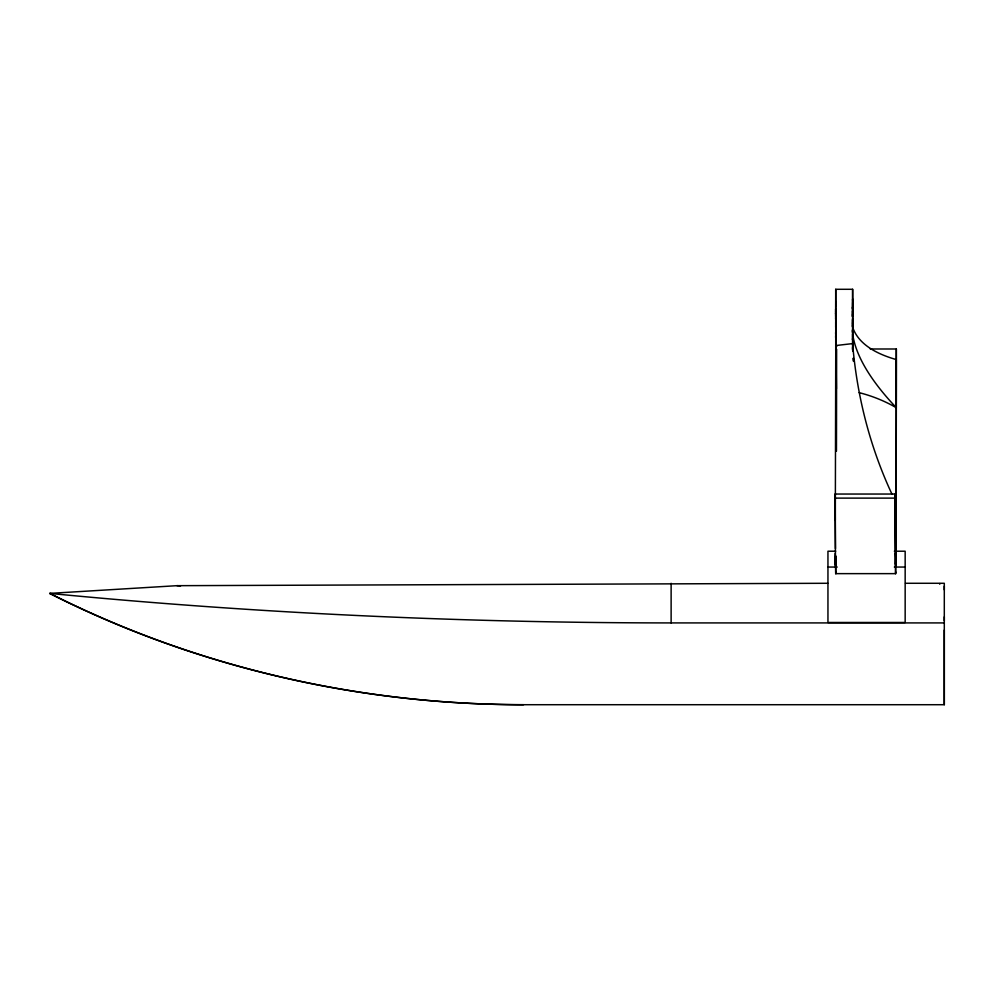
<?xml version="1.0" encoding="UTF-8"?>
<svg xmlns="http://www.w3.org/2000/svg" width="994" height="994" viewBox="0 0 994 994"><rect width="100%" height="100%" fill="white"/><g stroke="black" fill="none" stroke-linecap="round" stroke-linejoin="round"><path stroke-width="1.49" d="M835.184 565.511L835.184 556.429M835.643 311.718L835.718 289.291L852.628 289.291L852.728 319.993M835.805 327.424L835.706 337.736L835.693 335.897M835.768 324.988C835.619 331.126 835.842 322.963 835.743 320.64M835.643 319.012L835.681 309.146L835.681 310.29M835.78 327.573L835.706 318.279M835.743 316.664L835.681 310.911M835.954 565.188L835.966 562.306L835.966 563.499M836.401 388.766L836.439 348.993A246.611 0.708 -90 0 1 836.352 451.338A243.816 0.696 90 0 0 836.401 388.766L835.805 330.952M852.604 313.172L852.591 316.788L852.579 314.303M852.554 311.718L852.628 289.291M852.628 337.177L852.604 334.059M852.666 318.627L852.69 345.552M852.666 326.703L852.579 310.563M895.892 553.571L895.88 546.327A243.816 0.696 -90 0 0 896.277 407.664L896.315 359.579A795.026 165.265 -20.8 0 1 852.715 327.424M827.89 583.279L176.969 585.677L49.7 593.393A953.818 842.452 0 0 0 523.552 704.709L944.3 704.709L944.3 630.072M944.3 620.79L944.3 616.876M944.3 589.827L944.3 586.137M835.457 548.638A243.816 0.696 90 0 1 835.308 519.912L835.792 334.469M835.693 333.81L835.706 332.282L835.706 334.121M835.706 316.34L835.718 311.768L835.73 350.36L835.768 345.552L852.591 343.601A795.026 576.085 -30.5 0 0 891.929 494.093M835.681 313.011L835.668 313.98M835.768 328.244L835.768 329.772L835.755 327.933M852.653 324.305C852.566 332.568 852.79 318.018 852.616 324.032M852.579 309.382L852.666 298.995L852.653 300.449M852.604 332.841L852.616 330.095L852.628 332.269M852.616 316.34L852.641 311.768L852.653 316.664M852.69 328.654L852.69 331.872L852.666 329.2M896.016 529.566L895.83 556.541M895.805 563.635L895.631 573.637L835.743 573.637A246.611 0.708 -90 0 1 835.208 498.118L835.221 494.043L895.109 494.043A243.816 0.696 90 0 0 895.246 530.908A243.816 0.696 -90 0 0 895.793 556.888L895.395 564.132M835.743 302.027C835.755 299.144 835.755 309.569 835.743 305.332M835.134 562.505L835.134 564.095L835.184 553.397M852.678 323.336L852.616 320.292M852.628 338.246L852.616 339.911L852.604 338.706M895.631 573.637A246.611 0.708 90 0 1 895.097 498.118L895.109 494.043M896.004 534.735L896.054 523.291A246.611 0.708 90 0 0 896.339 348.993L870.235 348.993M895.855 552.142L895.892 546.638M852.666 308.165L852.666 308.823L852.678 302.623M852.591 307.593L852.591 306.947L852.604 309.445M852.641 350.36L852.678 346.633A675.373 606.775 -45.4 0 0 852.877 350.981M895.805 564.145L895.482 553.397M835.917 563.635L835.768 572.755M895.818 557.758L895.756 561.858M895.693 572.022L895.656 572.755M896.339 348.993L896.315 349.751A243.816 0.696 90 0 1 896.277 407.664A141.521 134.153 -0.5 0 0 859.151 392.655M835.743 573.637L835.792 572.022M835.208 498.118L895.097 498.118M835.681 551.21L827.952 551.21L827.952 622.48L905.161 622.48L905.161 551.21L894.351 551.21M827.952 567.052L837.221 567.052M894.351 567.052L905.161 567.052M905.497 583.279L944.3 583.279L944.3 704.709M523.552 704.709A950.786 836.712 0 0 1 49.7 593.393A2087.686 651.244 0 0 0 671.124 622.915L944.3 622.915M176.969 585.677L180.585 585.888M835.681 345.614L837.221 345.8M835.718 289.291L835.805 312.663M835.146 562.194L835.146 563.673M852.616 349.416L852.604 337.749M895.246 530.908L895.134 500.814M835.706 322.255L835.718 326.541M835.308 519.912L835.221 494.043M852.69 324.889L852.579 338.084M852.604 310.625L852.579 313.11M852.554 319.012L852.554 326.256M835.668 312.824L835.668 313.458M835.768 325.523L835.768 326.156M836.004 556.081L836.016 565.176M835.755 303.145L835.73 304.673M835.755 348.037L835.842 451.003M835.917 565.586L835.904 556.888A243.816 0.696 -90 0 1 835.619 563.809L835.569 560.33A243.816 0.696 90 0 1 835.532 556.677M939.752 583.565L939.752 584.211M852.69 326.107L852.666 327.983M671.124 583.292L671.124 622.915M896.277 407.664A675.373 175.516 19.1 0 1 852.715 334.469M852.753 350.658A675.373 518.508 29.3 0 1 852.604 347.639M853.56 361.356A795.026 716.649 54 0 1 853.312 358.387M853.473 361.108A675.373 606.775 -45.4 0 1 853.287 358.225"/></g></svg>
